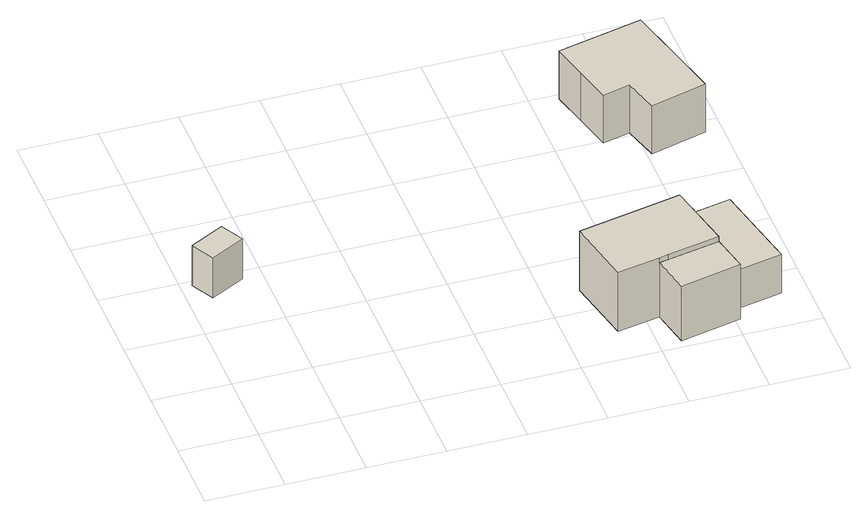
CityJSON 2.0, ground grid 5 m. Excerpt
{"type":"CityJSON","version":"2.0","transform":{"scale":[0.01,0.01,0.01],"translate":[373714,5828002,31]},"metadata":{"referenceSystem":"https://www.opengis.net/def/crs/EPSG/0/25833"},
"CityObjects":{
"building1":{"type":"Building","attributes":{"Gemeindeschluessel":"11000005","BezugspunktDach":"2200","function":"31001_1313","measuredHeight":3,"storeysAboveGround":1},"address":[{"country":"Germany","locality":"Berlin","thoroughfareNumber":"80 (3)","thoroughfareName":"Eiskellerweg"}],"geometry":[{"type":"Solid","lod":"1","boundaries":[[[[0,1,2,3]],[[4,5,6,7]],[[4,7,3,2]],[[5,4,2,1]],[[6,5,1,0]],[[7,6,0,3]]]]}]},
"building2":{"type":"Building","attributes":{"Gemeindeschluessel":"11000005","function":"31001_1312"},"address":[{"country":"Germany","locality":"Berlin","thoroughfareNumber":"76","thoroughfareName":"Eiskellerweg"}],"children":["building2-1","building2-2"]},
"building2-1":{"type":"BuildingPart","attributes":{"BezugspunktDach":"2200","measuredHeight":4.8,"storeysAboveGround":1},"parents":["building2"],"geometry":[{"type":"MultiSurface","lod":"1","boundaries":[[[8,9,10,11,12,13,14]],[[15,16,17,18,19,20,21]],[[15,21,14,13]],[[16,15,13,12]],[[17,16,12,11]],[[22,23,11,10]],[[24,22,18,10,9]],[[20,19,9,8]],[[21,20,8,14]],[[18,17,23,22]],[[19,18,22,24]]]}]},
"building2-2":{"type":"BuildingPart","attributes":{"BezugspunktDach":"2200","measuredHeight":4.09,"storeysAboveGround":1},"parents":["building2"],"geometry":[{"type":"MultiSurface","lod":"1","boundaries":[[[25,26,27,23,24]],[[17,28,29,30,19]],[[28,17,23,27]],[[29,28,27,26]],[[30,29,26,25]],[[19,30,25,24]],[[17,18,22,23]],[[24,22,18,19]]]}]},
"building3":{"type":"Building","attributes":{"Gemeindeschluessel":"11000005","BezugspunktDach":"2200","function":"51009_1610","measuredHeight":3.26,"storeysAboveGround":0},"address":[{"country":"Germany","locality":"Berlin"}],"geometry":[{"type":"Solid","lod":"1","boundaries":[[[[31,32,33,34]],[[35,36,37,38]],[[35,38,34,33]],[[36,35,33,32]],[[37,36,32,31]],[[38,37,31,34]]]]}]},
"building4":{"type":"Building","attributes":{"Gemeindeschluessel":"11000005","BezugspunktDach":"2200","function":"31001_1312","measuredHeight":3.58,"storeysAboveGround":1},"address":[{"country":"Germany","locality":"Berlin","thoroughfareNumber":"78","thoroughfareName":"Eiskellerweg"}],"geometry":[{"type":"Solid","lod":"1","boundaries":[[[[39,40,41,42,43,44,45]],[[46,47,48,49,50,51,52]],[[46,52,45,44]],[[47,46,44,43]],[[48,47,43,42]],[[49,48,42,41]],[[50,49,41,40]],[[51,50,40,39]],[[52,51,39,45]]]]}]}
},
"vertices":[
[140,1276,347],[361,1394,347],[280,1544,347],[60,1426,347],[280,1544,47],[361,1394,47],[140,1276,47],[60,1426,47],
[2306,246,474],[2580,301,474],[2640,314,474],[2974,382,474],[2880,828,474],[2547,757,474],[2214,687,474],[2547,757,30],[2880,828,30],[2974,382,30],[2640,314,30],[2580,301,30],[2306,246,30],[2214,687,30],[2640,314,438],[2974,382,438],[2580,301,438],
[2632,47,438],[3026,133,438],[3005,236,438],[3005,236,30],[3026,133,30],[2632,47,30],
[3005,236,306],[3337,306,306],[3213,898,306],[2880,828,306],[3213,898,19],[3337,306,19],[3005,236,19],[2880,828,19],
[2714,2175,420],[2773,1931,420],[2949,1975,420],[3013,1746,420],[3375,1842,420],[3205,2540,420],[2658,2412,420],[3205,2540,61],[3375,1842,61],[3013,1746,61],[2949,1975,61],[2773,1931,61],[2714,2175,61],[2658,2412,61]
]}
